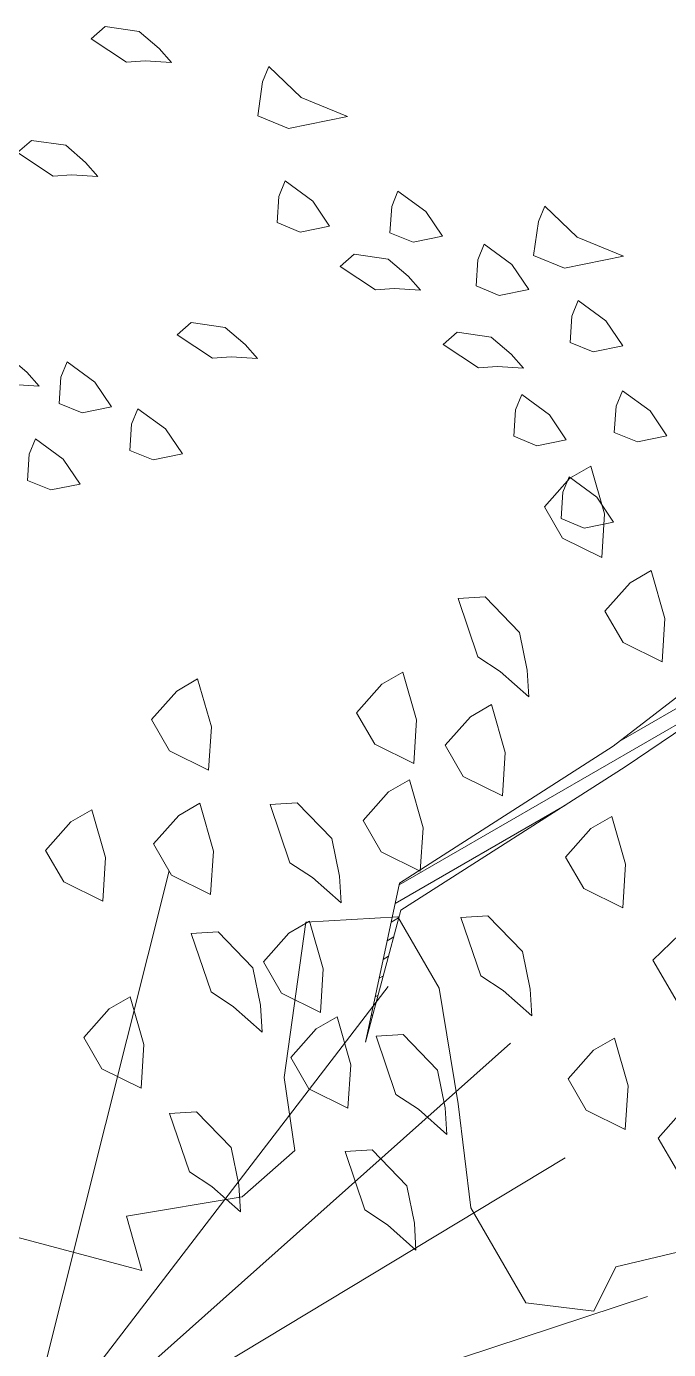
# Model space of a CAD drawing. Header units: metres. Extents: x 12093 to 20303, y 514 to 1412.
# Drawn here: x 19797.731 to 19798.378, y 677.993 to 679.328 of the extents above; entities that cross this region are included whole.
import ezdxf

# ---------------------------------------------------------------- set-up
doc = ezdxf.new("R2010")
doc.units = ezdxf.units.M
doc.layers.get('0').update_dxf_attribs({"lineweight": 13})
for name, color, linetype, lineweight in [('AMBI-GRASS', 104, 'Continuous', 20), ('ARBOLES', 52, 'Continuous', 13), ('grass', 64, 'Continuous', 13)]:
    doc.layers.add(name, color=color, linetype=linetype, lineweight=lineweight)
doc.layers.add('desnivel', color=9, linetype='Continuous')

# ---------------------------------------------------------------- blocks, each defined once
blk = doc.blocks.new('ghgfghgh')
at = {"layer": 'ARBOLES', "lineweight": 20}
for p, q in [((20001.63826, 662.91958), (20001.75868, 662.9891)), ((20001.63446, 662.91665), (20001.72651, 662.98753)), ((20001.73138, 662.96374), (20001.64213, 662.90335)), ((20001.49847, 662.82844), (20001.72307, 662.95812)), ((20001.49867, 662.82939), (20001.63446, 662.91665)), ((20001.64213, 662.90335), (20001.4997, 662.81225)), ((20001.49594, 662.81656), (20001.60381, 662.87884)), ((20001.47721, 662.72835), (20001.49867, 662.82939)), ((20001.4997, 662.81225), (20001.47721, 662.72835)), ((20001.4909, 662.7928), (20001.49514, 662.79525)), ((20001.48838, 662.78092), (20001.49184, 662.78292)), ((20001.48585, 662.76904), (20001.48853, 662.77058))]:
    blk.add_line(p, q, dxfattribs=at)
at = {"layer": 'desnivel', "lineweight": 20}
for p, q in [((20001.63627, 662.58552), (20001.62231, 662.55729)), ((20001.62231, 662.55729), (20001.57894, 662.56251))]:
    blk.add_line(p, q, dxfattribs=at)
at = {"layer": 'grass'}
for p, q in [((20001.30285, 663.36637), (20001.31176, 663.37417)), ((20001.32535, 663.35146), (20001.30285, 663.36637)), ((20001.31176, 663.37417), (20001.33337, 663.37106)), ((20001.33337, 663.37106), (20001.34607, 663.36015)), ((20001.34607, 663.36015), (20001.35386, 663.35124)), ((20001.33716, 663.35235), (20001.32535, 663.35146)), ((20001.35386, 663.35124), (20001.33716, 663.35235)), ((20001.41579, 663.34881), (20001.41178, 663.339)), ((20001.43629, 663.32899), (20001.41579, 663.34881)), ((20001.41178, 663.339), (20001.40867, 663.3174)), ((20001.4657, 663.31697), (20001.43629, 663.32899)), ((20001.40867, 663.3174), (20001.42828, 663.30938)), ((20001.42828, 663.30938), (20001.4657, 663.31697)), ((20001.25609, 663.29397), (20001.265, 663.30177)), ((20001.265, 663.30177), (20001.28661, 663.29865)), ((20001.27859, 663.27905), (20001.25609, 663.29397)), ((20001.28661, 663.29865), (20001.29931, 663.28774)), ((20001.29931, 663.28774), (20001.30711, 663.27883)), ((20001.2904, 663.27994), (20001.27859, 663.27905)), ((20001.30711, 663.27883), (20001.2904, 663.27994)), ((20001.42606, 663.27597), (20001.42205, 663.26617)), ((20001.44366, 663.26305), (20001.42606, 663.27597)), ((20001.42205, 663.26617), (20001.42094, 663.24946)), ((20001.49779, 663.26953), (20001.49378, 663.25973)), ((20001.51539, 663.25661), (20001.49779, 663.26953)), ((20001.45436, 663.24724), (20001.44366, 663.26305)), ((20001.49378, 663.25973), (20001.49267, 663.24302)), ((20001.59112, 663.25997), (20001.58712, 663.25017)), ((20001.61162, 663.24015), (20001.59112, 663.25997)), ((20001.42094, 663.24946), (20001.43565, 663.24345)), ((20001.52609, 663.2408), (20001.51539, 663.25661)), ((20001.58712, 663.25017), (20001.58401, 663.22856)), ((20001.43565, 663.24345), (20001.45436, 663.24724)), ((20001.49267, 663.24302), (20001.50737, 663.23701)), ((20001.50737, 663.23701), (20001.52609, 663.2408)), ((20001.64103, 663.22813), (20001.61162, 663.24015)), ((20001.55259, 663.23568), (20001.54859, 663.22588)), ((20001.5702, 663.22277), (20001.55259, 663.23568)), ((20001.46105, 663.22163), (20001.46995, 663.22942)), ((20001.46995, 663.22942), (20001.49156, 663.22631)), ((20001.49156, 663.22631), (20001.50426, 663.2154)), ((20001.54859, 663.22588), (20001.54748, 663.20917)), ((20001.58401, 663.22856), (20001.60361, 663.22055)), ((20001.60361, 663.22055), (20001.64103, 663.22813)), ((20001.48355, 663.20671), (20001.46105, 663.22163)), ((20001.50426, 663.2154), (20001.51206, 663.20649)), ((20001.58089, 663.20696), (20001.5702, 663.22277)), ((20001.49535, 663.2076), (20001.48355, 663.20671)), ((20001.51206, 663.20649), (20001.49535, 663.2076)), ((20001.54748, 663.20917), (20001.56218, 663.20316)), ((20001.56218, 663.20316), (20001.58089, 663.20696)), ((20001.6123, 663.19984), (20001.6083, 663.19003)), ((20001.6299, 663.18692), (20001.6123, 663.19984)), ((20001.6083, 663.19003), (20001.60719, 663.17333)), ((20001.35748, 663.17816), (20001.36638, 663.18596)), ((20001.36638, 663.18596), (20001.38799, 663.18285)), ((20001.38799, 663.18285), (20001.40069, 663.17194)), ((20001.6406, 663.17111), (20001.6299, 663.18692)), ((20001.37998, 663.16324), (20001.35748, 663.17816)), ((20001.52655, 663.17197), (20001.53546, 663.17977)), ((20001.53546, 663.17977), (20001.55707, 663.17666)), ((20001.55707, 663.17666), (20001.56977, 663.16574)), ((20001.60719, 663.17333), (20001.62189, 663.16732)), ((20001.24922, 663.16521), (20001.26192, 663.1543)), ((20001.40069, 663.17194), (20001.40849, 663.16303)), ((20001.54905, 663.15705), (20001.52655, 663.17197)), ((20001.56977, 663.16574), (20001.57757, 663.15684)), ((20001.62189, 663.16732), (20001.6406, 663.17111)), ((20001.28754, 663.16099), (20001.28353, 663.15119)), ((20001.30514, 663.14808), (20001.28754, 663.16099)), ((20001.39178, 663.16414), (20001.37998, 663.16324)), ((20001.40849, 663.16303), (20001.39178, 663.16414)), ((20001.56086, 663.15794), (20001.54905, 663.15705)), ((20001.57757, 663.15684), (20001.56086, 663.15794)), ((20001.26192, 663.1543), (20001.26972, 663.14539)), ((20001.28353, 663.15119), (20001.28242, 663.13448)), ((20001.31583, 663.13226), (20001.30514, 663.14808)), ((20001.26972, 663.14539), (20001.25301, 663.1465)), ((20001.57646, 663.14013), (20001.57245, 663.13033)), ((20001.59406, 663.12721), (20001.57646, 663.14013)), ((20001.64039, 663.1426), (20001.63638, 663.13279)), ((20001.65799, 663.12968), (20001.64039, 663.1426)), ((20001.28242, 663.13448), (20001.29712, 663.12847)), ((20001.29712, 663.12847), (20001.31583, 663.13226)), ((20001.33254, 663.13115), (20001.32853, 663.12135)), ((20001.35014, 663.11824), (20001.33254, 663.13115)), ((20001.63638, 663.13279), (20001.63527, 663.11609)), ((20001.57245, 663.13033), (20001.57134, 663.11362)), ((20001.60475, 663.1114), (20001.59406, 663.12721)), ((20001.66868, 663.11387), (20001.65799, 663.12968)), ((20001.32853, 663.12135), (20001.32742, 663.10465)), ((20001.36084, 663.10243), (20001.35014, 663.11824)), ((20001.63527, 663.11609), (20001.64997, 663.11008)), ((20001.2675, 663.11198), (20001.26349, 663.10218)), ((20001.2851, 663.09907), (20001.2675, 663.11198)), ((20001.57134, 663.11362), (20001.58604, 663.10761)), ((20001.58604, 663.10761), (20001.60475, 663.1114)), ((20001.64997, 663.11008), (20001.66868, 663.11387)), ((20001.26349, 663.10218), (20001.26239, 663.08547)), ((20001.2958, 663.08325), (20001.2851, 663.09907)), ((20001.32742, 663.10465), (20001.34213, 663.09864)), ((20001.34213, 663.09864), (20001.36084, 663.10243)), ((20001.62033, 663.09467), (20001.60703, 663.08699)), ((20001.62904, 663.06423), (20001.62033, 663.09467)), ((20001.26239, 663.08547), (20001.27709, 663.07946)), ((20001.27709, 663.07946), (20001.2958, 663.08325)), ((20001.60703, 663.08699), (20001.59092, 663.06882)), ((20001.60654, 663.08779), (20001.60254, 663.07799)), ((20001.62414, 663.07487), (20001.60654, 663.08779)), ((20001.60254, 663.07799), (20001.60143, 663.06128)), ((20001.63484, 663.05906), (20001.62414, 663.07487)), ((20001.59092, 663.06882), (20001.60244, 663.04888)), ((20001.62725, 663.03661), (20001.62904, 663.06423)), ((20001.60143, 663.06128), (20001.61613, 663.05527)), ((20001.61613, 663.05527), (20001.63484, 663.05906)), ((20001.60244, 663.04888), (20001.62725, 663.03661)), ((20001.65872, 663.02818), (20001.64542, 663.0205)), ((20001.66742, 662.99774), (20001.65872, 663.02818)), ((20001.64542, 663.0205), (20001.62931, 663.00233)), ((20001.53595, 663.01049), (20001.55309, 663.01152)), ((20001.5485, 662.97341), (20001.53595, 663.01049)), ((20001.55309, 663.01152), (20001.57509, 662.98876)), ((20001.62931, 663.00233), (20001.64083, 662.98239)), ((20001.66564, 662.97012), (20001.66742, 662.99774)), ((20001.57509, 662.98876), (20001.57996, 662.96497)), ((20001.64083, 662.98239), (20001.66564, 662.97012)), ((20001.56282, 662.96395), (20001.5485, 662.97341)), ((20001.50092, 662.96367), (20001.48763, 662.95599)), ((20001.50963, 662.93324), (20001.50092, 662.96367)), ((20001.58099, 662.94784), (20001.56282, 662.96395)), ((20001.57996, 662.96497), (20001.58099, 662.94784)), ((20001.37048, 662.95928), (20001.35718, 662.9516)), ((20001.37919, 662.92885), (20001.37048, 662.95928)), ((20001.48763, 662.95599), (20001.47152, 662.93783)), ((20001.35718, 662.9516), (20001.34107, 662.93344)), ((20001.47152, 662.93783), (20001.48304, 662.91788)), ((20001.5572, 662.94297), (20001.5439, 662.93529)), ((20001.56591, 662.91253), (20001.5572, 662.94297)), ((20001.34107, 662.93344), (20001.35259, 662.91349)), ((20001.37741, 662.90122), (20001.37919, 662.92885)), ((20001.50785, 662.90561), (20001.50963, 662.93324)), ((20001.5439, 662.93529), (20001.5278, 662.91713)), ((20001.35259, 662.91349), (20001.37741, 662.90122)), ((20001.48304, 662.91788), (20001.50785, 662.90561)), ((20001.5278, 662.91713), (20001.53931, 662.89718)), ((20001.56413, 662.88491), (20001.56591, 662.91253)), ((20001.53931, 662.89718), (20001.56413, 662.88491)), ((20001.49174, 662.88745), (20001.47563, 662.86928)), ((20001.50504, 662.89512), (20001.49174, 662.88745)), ((20001.51375, 662.86469), (20001.50504, 662.89512)), ((20001.37178, 662.88025), (20001.35849, 662.87257)), ((20001.38049, 662.84981), (20001.37178, 662.88025)), ((20001.41655, 662.87949), (20001.43368, 662.88052)), ((20001.42909, 662.84241), (20001.41655, 662.87949)), ((20001.43368, 662.88052), (20001.45569, 662.85776)), ((20001.30324, 662.87613), (20001.28994, 662.86845)), ((20001.31194, 662.8457), (20001.30324, 662.87613)), ((20001.35849, 662.87257), (20001.34238, 662.8544)), ((20001.6337, 662.87189), (20001.62041, 662.86421)), ((20001.64241, 662.84145), (20001.6337, 662.87189)), ((20001.28994, 662.86845), (20001.27383, 662.85029)), ((20001.47563, 662.86928), (20001.48715, 662.84933)), ((20001.51196, 662.83706), (20001.51375, 662.86469)), ((20001.62041, 662.86421), (20001.6043, 662.84604)), ((20001.34238, 662.8544), (20001.3539, 662.83446)), ((20001.45569, 662.85776), (20001.46055, 662.83398)), ((20001.27383, 662.85029), (20001.28535, 662.83034)), ((20001.31016, 662.81807), (20001.31194, 662.8457)), ((20001.37871, 662.82219), (20001.38049, 662.84981)), ((20001.48715, 662.84933), (20001.51196, 662.83706)), ((20001.6043, 662.84604), (20001.61581, 662.8261)), ((20001.44342, 662.83295), (20001.42909, 662.84241)), ((20001.64063, 662.81383), (20001.64241, 662.84145)), ((20001.28535, 662.83034), (20001.31016, 662.81807)), ((20001.3539, 662.83446), (20001.37871, 662.82219)), ((20001.46158, 662.81684), (20001.44342, 662.83295)), ((20001.46055, 662.83398), (20001.46158, 662.81684)), ((20001.61581, 662.8261), (20001.64063, 662.81383)), ((20001.43918, 662.80459), (20001.42554, 662.70593)), ((20001.44164, 662.80532), (20001.42834, 662.79765)), ((20001.49767, 662.8081), (20001.43918, 662.80459)), ((20001.45034, 662.77489), (20001.44164, 662.80532)), ((20001.49342, 662.80468), (20001.49845, 662.80758)), ((20001.52388, 662.76271), (20001.49767, 662.8081)), ((20001.53781, 662.80766), (20001.55494, 662.80868)), ((20001.55035, 662.77057), (20001.53781, 662.80766)), ((20001.55494, 662.80868), (20001.57695, 662.78593)), ((20001.36644, 662.79737), (20001.38358, 662.7984)), ((20001.37899, 662.76029), (20001.36644, 662.79737)), ((20001.38358, 662.7984), (20001.40558, 662.77564)), ((20001.42834, 662.79765), (20001.41223, 662.77948)), ((20001.68258, 662.80259), (20001.65982, 662.78058)), ((20001.57695, 662.78593), (20001.58182, 662.76214)), ((20001.41223, 662.77948), (20001.42375, 662.75953)), ((20001.65982, 662.78058), (20001.67518, 662.75399)), ((20001.40558, 662.77564), (20001.41045, 662.75186)), ((20001.44856, 662.74726), (20001.45034, 662.77489)), ((20001.56468, 662.76111), (20001.55035, 662.77057)), ((20001.53612, 662.68909), (20001.52388, 662.76271)), ((20001.58285, 662.745), (20001.56468, 662.76111)), ((20001.58182, 662.76214), (20001.58285, 662.745)), ((20001.32758, 662.7572), (20001.31428, 662.74952)), ((20001.33628, 662.72677), (20001.32758, 662.7572)), ((20001.39331, 662.75083), (20001.37899, 662.76029)), ((20001.42375, 662.75953), (20001.44856, 662.74726)), ((20001.48333, 662.75716), (20001.48523, 662.75825)), ((20001.31428, 662.74952), (20001.29817, 662.73136)), ((20001.41148, 662.73472), (20001.39331, 662.75083)), ((20001.41045, 662.75186), (20001.41148, 662.73472)), ((20001.45905, 662.74445), (20001.44575, 662.73678)), ((20001.46776, 662.71402), (20001.45905, 662.74445)), ((20001.48081, 662.74528), (20001.48192, 662.74592)), ((20001.44575, 662.73678), (20001.42964, 662.71861)), ((20001.29817, 662.73136), (20001.30969, 662.71141)), ((20001.47829, 662.73339), (20001.47862, 662.73359)), ((20001.48386, 662.73218), (20001.501, 662.73321)), ((20001.49641, 662.6951), (20001.48386, 662.73218)), ((20001.501, 662.73321), (20001.523, 662.71046)), ((20001.63528, 662.73095), (20001.62199, 662.72328)), ((20001.64399, 662.70052), (20001.63528, 662.73095)), ((20001.3345, 662.69914), (20001.33628, 662.72677)), ((20001.42964, 662.71861), (20001.44116, 662.69866)), ((20001.62199, 662.72328), (20001.60588, 662.70511)), ((20001.30969, 662.71141), (20001.3345, 662.69914)), ((20001.46597, 662.68639), (20001.46776, 662.71402)), ((20001.523, 662.71046), (20001.52787, 662.68667)), ((20001.42554, 662.70593), (20001.43224, 662.65937)), ((20001.60588, 662.70511), (20001.6174, 662.68516)), ((20001.44116, 662.69866), (20001.46597, 662.68639)), ((20001.51074, 662.68564), (20001.49641, 662.6951)), ((20001.64221, 662.67289), (20001.64399, 662.70052)), ((20001.5289, 662.66953), (20001.51074, 662.68564)), ((20001.52787, 662.68667), (20001.5289, 662.66953)), ((20001.544, 662.62303), (20001.53612, 662.68909)), ((20001.6174, 662.68516), (20001.64221, 662.67289)), ((20001.67929, 662.68544), (20001.66319, 662.66727)), ((20001.35267, 662.68303), (20001.3698, 662.68406)), ((20001.36521, 662.64595), (20001.35267, 662.68303)), ((20001.3698, 662.68406), (20001.39181, 662.6613)), ((20001.39181, 662.6613), (20001.39667, 662.63752)), ((20001.46419, 662.65877), (20001.48133, 662.6598)), ((20001.48133, 662.6598), (20001.50333, 662.63704)), ((20001.66319, 662.66727), (20001.6747, 662.64733)), ((20001.43224, 662.65937), (20001.39879, 662.62997)), ((20001.47674, 662.62169), (20001.46419, 662.65877)), ((20001.37954, 662.63649), (20001.36521, 662.64595)), ((20001.3977, 662.62038), (20001.37954, 662.63649)), ((20001.39667, 662.63752), (20001.3977, 662.62038)), ((20001.50333, 662.63704), (20001.5082, 662.61325)), ((20001.39879, 662.62997), (20001.32517, 662.61773)), ((20001.39879, 662.62997), (20001.39879, 662.62997)), ((20001.32517, 662.61773), (20001.33507, 662.5831)), ((20001.49107, 662.61223), (20001.47674, 662.62169)), ((20001.57894, 662.56251), (20001.544, 662.62303)), ((20001.50923, 662.59612), (20001.49107, 662.61223)), ((20001.5082, 662.61325), (20001.50923, 662.59612)), ((20001.33507, 662.5831), (20001.25155, 662.60548)), ((20001.72502, 662.6065), (20001.63627, 662.58552))]:
    blk.add_line(p, q, dxfattribs=at)
blk = doc.blocks.new('Arbust11')
for p, q in [((0.04702, 0.47937), (0.43663, 0.67587)), ((0.05326, 0.48872), (0.47403, 0.51368)), ((0.04702, 0.4856), (0.49897, 0.42634)), ((0.05014, 0.47313), (0.4304, 0.24543)), ((0.07196, 0.47625), (0.46468, 0.34836))]:
    blk.add_line(p, q)

msp = doc.modelspace()

# ---------------------------------------------------------------- block references
at = {"layer": 'AMBI-GRASS', "ltscale": 0.05, "xscale": 1.499999999998325, "yscale": 1.499999999998325, "zscale": 1.499999999998325, "rotation": 49.16166176348414}
msp.add_blockref('Arbust11', (19798.2134, 677.3178), dxfattribs=at)
at = {"layer": 'Defpoints', "lineweight": 20, "xscale": 1.586003757394792, "yscale": 1.586003757394792, "zscale": 1.586003757394792}
msp.add_blockref('ghgfghgh', (-11924.3452, -372.7863), dxfattribs=at)

doc.saveas('drawing.dxf')
